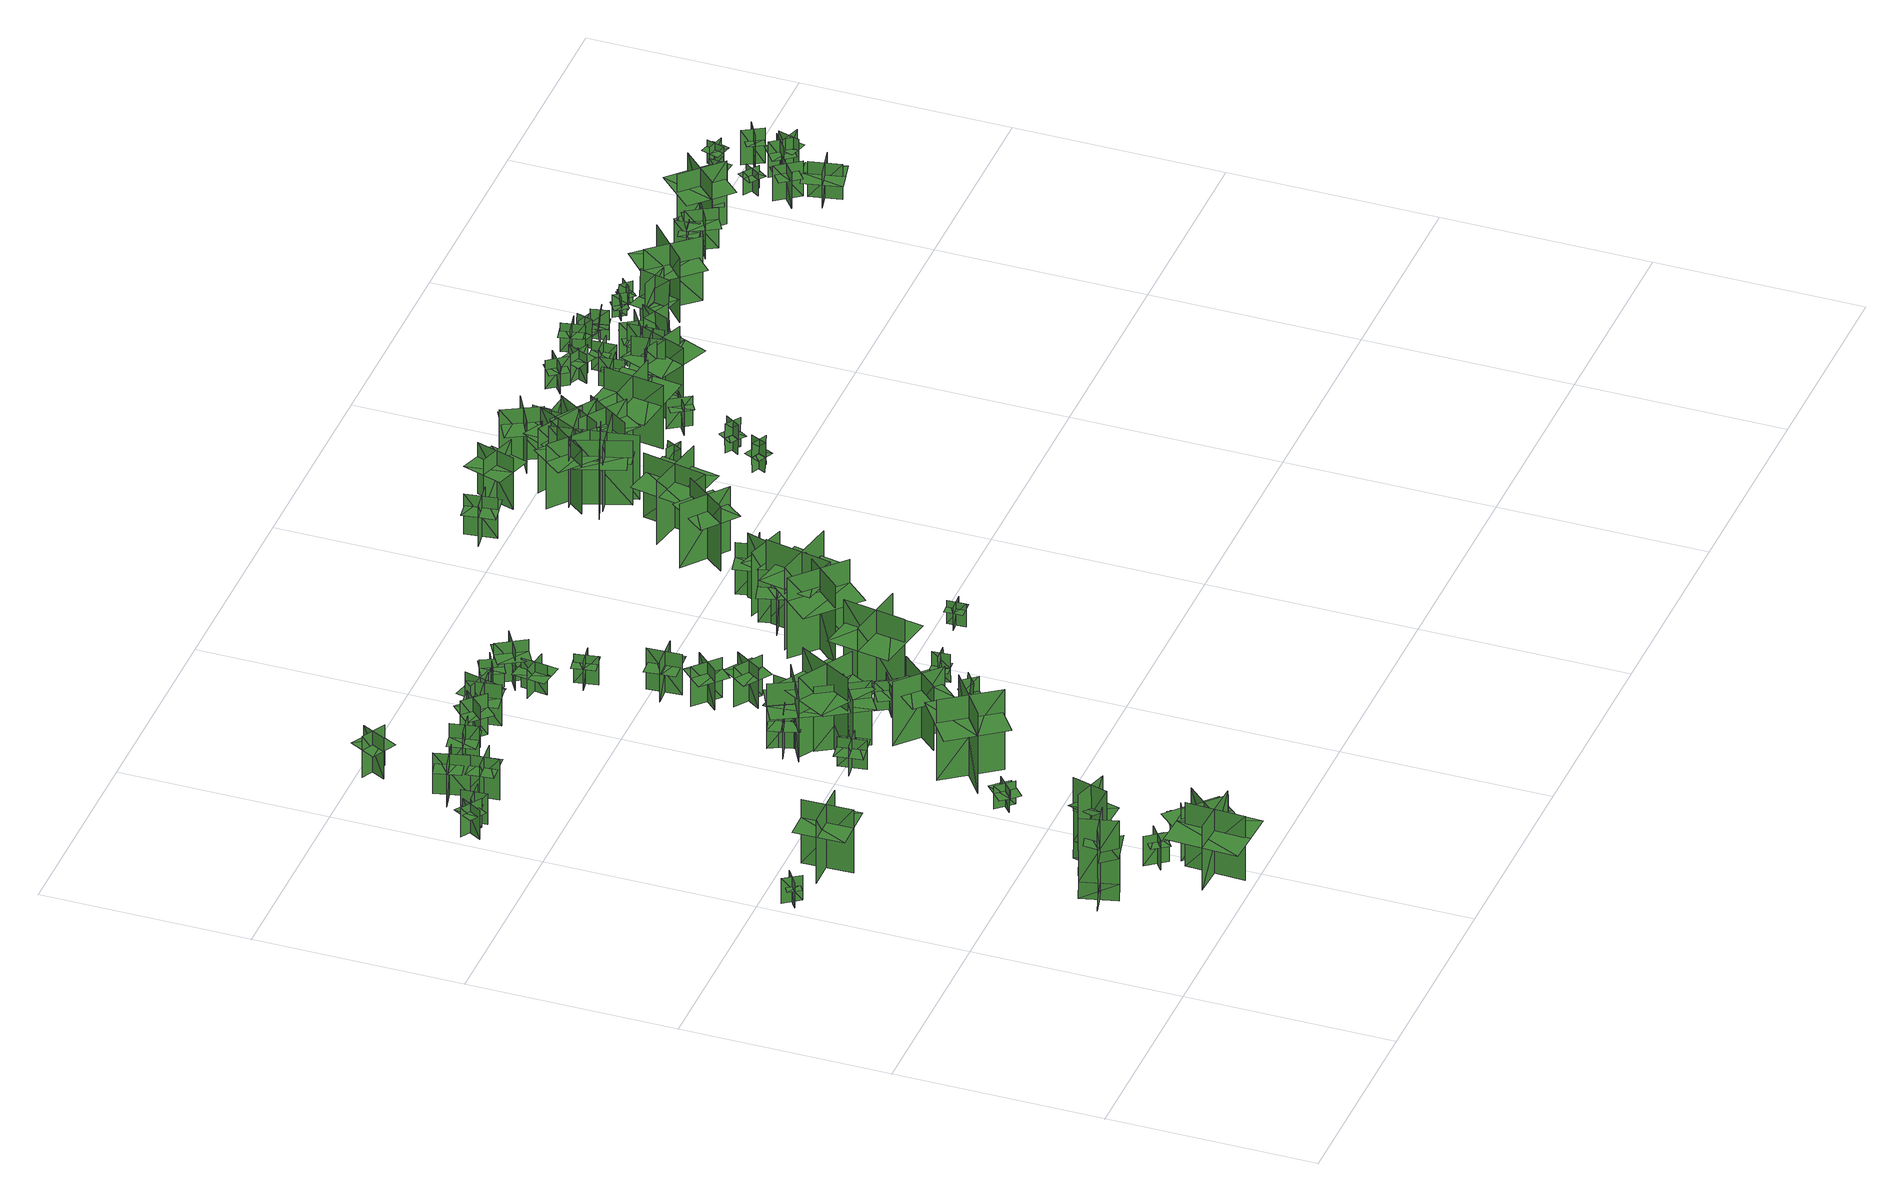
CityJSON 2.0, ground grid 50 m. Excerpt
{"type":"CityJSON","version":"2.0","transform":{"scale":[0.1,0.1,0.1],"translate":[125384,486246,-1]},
"CityObjects":{
"tree1":{"type":"SolitaryVegetationObject","geometry":[{"type":"MultiSurface","lod":"1","boundaries":[[[0,1,2]],[[0,2,3]],[[4,5,6]],[[4,6,7]],[[8,9,10]],[[8,10,11]],[[8,11,12]],[[8,12,13]]]}]},
"tree2":{"type":"SolitaryVegetationObject","geometry":[{"type":"MultiSurface","lod":"1","boundaries":[[[14,15,16]],[[14,16,17]],[[18,19,20]],[[18,20,21]],[[22,23,19]],[[22,19,18]],[[24,25,15]],[[24,15,14]],[[26,27,28]],[[26,28,29]],[[30,31,32]],[[30,32,33]]]}]},
"tree3":{"type":"SolitaryVegetationObject","geometry":[{"type":"MultiSurface","lod":"1","boundaries":[[[34,35,36]],[[34,36,37]],[[38,39,40]],[[38,40,41]],[[42,43,44]],[[42,44,45]],[[42,45,46]],[[42,46,47]]]}]},
"tree4":{"type":"SolitaryVegetationObject","geometry":[{"type":"MultiSurface","lod":"1","boundaries":[[[48,49,50]],[[48,50,51]],[[52,53,54]],[[52,54,55]],[[56,57,58]],[[56,58,59]],[[56,59,60]],[[56,60,61]]]}]},
"tree5":{"type":"SolitaryVegetationObject","geometry":[{"type":"MultiSurface","lod":"1","boundaries":[[[62,63,64]],[[62,64,65]],[[66,67,68]],[[66,68,69]],[[70,71,67]],[[70,67,66]],[[72,73,63]],[[72,63,62]],[[74,75,76]],[[74,76,77]],[[78,79,80]],[[78,80,81]]]}]},
"tree6":{"type":"SolitaryVegetationObject","geometry":[{"type":"MultiSurface","lod":"1","boundaries":[[[82,83,84]],[[82,84,85]],[[86,87,88]],[[86,88,89]],[[90,91,92]],[[90,92,93]],[[90,94,95]],[[90,95,91]]]}]},
"tree7":{"type":"SolitaryVegetationObject","geometry":[{"type":"MultiSurface","lod":"1","boundaries":[[[96,97,98]],[[96,98,99]],[[100,101,102]],[[100,102,103]],[[104,105,106]],[[104,106,107]],[[104,108,109]],[[104,109,105]]]}]},
"tree8":{"type":"SolitaryVegetationObject","geometry":[{"type":"MultiSurface","lod":"1","boundaries":[[[110,111,112]],[[110,112,113]],[[114,115,116]],[[114,116,117]],[[118,119,120]],[[118,120,121]],[[118,121,122]],[[118,122,123]]]}]},
"tree9":{"type":"SolitaryVegetationObject","geometry":[{"type":"MultiSurface","lod":"1","boundaries":[[[124,125,126]],[[124,126,127]],[[128,129,130]],[[128,130,131]],[[132,133,134]],[[132,134,135]],[[132,135,136]],[[132,136,137]]]}]},
"tree10":{"type":"SolitaryVegetationObject","geometry":[{"type":"MultiSurface","lod":"1","boundaries":[[[138,139,140]],[[138,140,141]],[[142,143,144]],[[142,144,145]],[[146,147,148]],[[146,148,149]],[[146,149,150]],[[146,150,151]]]}]},
"tree11":{"type":"SolitaryVegetationObject","geometry":[{"type":"MultiSurface","lod":"1","boundaries":[[[152,153,154]],[[152,154,155]],[[156,157,158]],[[156,158,159]],[[160,161,162]],[[160,162,163]],[[160,164,165]],[[160,165,161]]]}]},
"tree12":{"type":"SolitaryVegetationObject","geometry":[{"type":"MultiSurface","lod":"1","boundaries":[[[166,167,168]],[[166,168,169]],[[170,171,172]],[[170,172,173]],[[174,175,176]],[[174,176,177]],[[174,178,179]],[[174,179,175]]]}]},
"tree13":{"type":"SolitaryVegetationObject","geometry":[{"type":"MultiSurface","lod":"1","boundaries":[[[180,181,182]],[[180,182,183]],[[184,185,186]],[[184,186,187]],[[188,189,190]],[[188,190,191]],[[188,191,192]],[[188,192,193]]]}]},
"tree14":{"type":"SolitaryVegetationObject","geometry":[{"type":"MultiSurface","lod":"1","boundaries":[[[194,195,196]],[[194,196,197]],[[198,199,200]],[[198,200,201]],[[202,203,204]],[[202,204,205]],[[202,206,207]],[[202,207,203]]]}]},
"tree15":{"type":"SolitaryVegetationObject","geometry":[{"type":"MultiSurface","lod":"1","boundaries":[[[208,209,210]],[[208,210,211]],[[212,213,214]],[[212,214,215]],[[216,217,218]],[[216,218,219]],[[216,220,221]],[[216,221,217]]]}]},
"tree16":{"type":"SolitaryVegetationObject","geometry":[{"type":"MultiSurface","lod":"1","boundaries":[[[222,223,224]],[[222,224,225]],[[226,227,228]],[[226,228,229]],[[230,231,232]],[[230,232,233]],[[230,233,234]],[[230,234,235]]]}]},
"tree17":{"type":"SolitaryVegetationObject","geometry":[{"type":"MultiSurface","lod":"1","boundaries":[[[236,237,238]],[[236,238,239]],[[240,241,242]],[[240,242,243]],[[244,245,246]],[[244,246,247]],[[244,247,248]],[[244,248,249]]]}]},
"tree18":{"type":"SolitaryVegetationObject","geometry":[{"type":"MultiSurface","lod":"1","boundaries":[[[250,251,252]],[[250,252,253]],[[254,255,256]],[[254,256,257]],[[258,259,260]],[[258,260,261]],[[258,262,263]],[[258,263,259]]]}]},
"tree19":{"type":"SolitaryVegetationObject","geometry":[{"type":"MultiSurface","lod":"1","boundaries":[[[264,265,266]],[[264,266,267]],[[268,269,270]],[[268,270,271]],[[272,273,274]],[[272,274,275]],[[272,273,276]],[[272,276,277]]]}]},
"tree20":{"type":"SolitaryVegetationObject","geometry":[{"type":"MultiSurface","lod":"1","boundaries":[[[278,279,280]],[[278,280,281]],[[282,283,284]],[[282,284,285]],[[286,287,288]],[[286,288,289]],[[286,287,290]],[[286,290,291]]]}]},
"tree21":{"type":"SolitaryVegetationObject","geometry":[{"type":"MultiSurface","lod":"1","boundaries":[[[292,293,294]],[[292,294,295]],[[296,297,298]],[[296,298,299]],[[300,301,302]],[[300,302,303]],[[300,304,305]],[[300,305,301]]]}]},
"tree22":{"type":"SolitaryVegetationObject","geometry":[{"type":"MultiSurface","lod":"1","boundaries":[[[306,307,308]],[[306,308,309]],[[310,311,312]],[[310,312,313]],[[314,315,316]],[[314,316,317]],[[314,317,318]],[[314,318,319]]]}]},
"tree23":{"type":"SolitaryVegetationObject","geometry":[{"type":"MultiSurface","lod":"1","boundaries":[[[320,321,322]],[[320,322,323]],[[324,325,326]],[[324,326,327]],[[328,329,330]],[[328,330,331]],[[328,329,332]],[[328,332,333]]]}]},
"tree24":{"type":"SolitaryVegetationObject","geometry":[{"type":"MultiSurface","lod":"1","boundaries":[[[334,335,336]],[[334,336,337]],[[338,339,340]],[[338,340,341]],[[342,343,344]],[[342,344,345]],[[342,343,346]],[[342,346,347]]]}]},
"tree25":{"type":"SolitaryVegetationObject","geometry":[{"type":"MultiSurface","lod":"1","boundaries":[[[348,349,350]],[[348,350,351]],[[352,353,354]],[[352,354,355]],[[356,357,358]],[[356,358,359]],[[356,357,360]],[[356,360,361]]]}]},
"tree26":{"type":"SolitaryVegetationObject","geometry":[{"type":"MultiSurface","lod":"1","boundaries":[[[362,363,364]],[[362,364,365]],[[366,367,368]],[[366,368,369]],[[370,371,372]],[[370,372,373]],[[370,374,375]],[[370,375,371]]]}]},
"tree27":{"type":"SolitaryVegetationObject","geometry":[{"type":"MultiSurface","lod":"1","boundaries":[[[376,377,378]],[[376,378,379]],[[380,381,382]],[[380,382,383]],[[384,385,386]],[[384,386,387]],[[384,385,388]],[[384,388,389]]]}]},
"tree28":{"type":"SolitaryVegetationObject","geometry":[{"type":"MultiSurface","lod":"1","boundaries":[[[390,391,392]],[[390,392,393]],[[394,395,396]],[[394,396,397]],[[398,399,400]],[[398,400,401]],[[398,401,402]],[[398,402,403]]]}]},
"tree29":{"type":"SolitaryVegetationObject","geometry":[{"type":"MultiSurface","lod":"1","boundaries":[[[404,405,406]],[[404,406,407]],[[408,409,410]],[[408,410,411]],[[412,413,414]],[[412,414,415]],[[412,415,416]],[[412,416,417]]]}]},
"tree30":{"type":"SolitaryVegetationObject","geometry":[{"type":"MultiSurface","lod":"1","boundaries":[[[418,419,420]],[[418,420,421]],[[422,423,424]],[[422,424,425]],[[426,427,428]],[[426,428,429]],[[426,429,430]],[[426,430,431]]]}]},
"tree31":{"type":"SolitaryVegetationObject","geometry":[{"type":"MultiSurface","lod":"1","boundaries":[[[432,433,434]],[[432,434,435]],[[436,437,438]],[[436,438,439]],[[440,441,442]],[[440,442,443]],[[440,443,444]],[[440,444,445]]]}]},
"tree32":{"type":"SolitaryVegetationObject","geometry":[{"type":"MultiSurface","lod":"1","boundaries":[[[446,447,448]],[[446,448,449]],[[450,451,452]],[[450,452,453]],[[454,455,456]],[[454,456,457]],[[454,457,458]],[[454,458,459]]]}]},
"tree33":{"type":"SolitaryVegetationObject","geometry":[{"type":"MultiSurface","lod":"1","boundaries":[[[460,461,462]],[[460,462,463]],[[464,465,466]],[[464,466,467]],[[468,469,465]],[[468,465,464]],[[470,471,461]],[[470,461,460]],[[460,461,472]],[[460,472,473]],[[460,474,475]],[[460,475,461]]]}]},
"tree34":{"type":"SolitaryVegetationObject","geometry":[{"type":"MultiSurface","lod":"1","boundaries":[[[476,477,478]],[[476,478,479]],[[480,481,482]],[[480,482,483]],[[484,485,486]],[[484,486,487]],[[484,487,488]],[[484,488,489]]]}]},
"tree35":{"type":"SolitaryVegetationObject","geometry":[{"type":"MultiSurface","lod":"1","boundaries":[[[490,491,492]],[[490,492,493]],[[494,495,496]],[[494,496,497]],[[498,499,500]],[[498,500,501]],[[498,499,502]],[[498,502,503]]]}]},
"tree36":{"type":"SolitaryVegetationObject","geometry":[{"type":"MultiSurface","lod":"1","boundaries":[[[504,505,506]],[[504,506,507]],[[508,509,510]],[[508,510,511]],[[512,513,514]],[[512,514,515]],[[512,515,516]],[[512,516,517]]]}]},
"tree37":{"type":"SolitaryVegetationObject","geometry":[{"type":"MultiSurface","lod":"1","boundaries":[[[518,519,520]],[[518,520,521]],[[522,523,524]],[[522,524,525]],[[526,527,528]],[[526,528,529]],[[526,529,530]],[[526,530,531]]]}]},
"tree38":{"type":"SolitaryVegetationObject","geometry":[{"type":"MultiSurface","lod":"1","boundaries":[[[532,533,534]],[[532,534,535]],[[536,537,538]],[[536,538,539]],[[540,541,542]],[[540,542,543]],[[540,543,544]],[[540,544,545]]]}]},
"tree39":{"type":"SolitaryVegetationObject","geometry":[{"type":"MultiSurface","lod":"1","boundaries":[[[546,547,548]],[[546,548,549]],[[550,551,552]],[[550,552,553]],[[554,555,551]],[[554,551,550]],[[556,557,547]],[[556,547,546]],[[546,547,558]],[[546,558,559]],[[546,560,561]],[[546,561,547]]]}]},
"tree40":{"type":"SolitaryVegetationObject","geometry":[{"type":"MultiSurface","lod":"1","boundaries":[[[562,563,564]],[[562,564,565]],[[566,567,568]],[[566,568,569]],[[570,571,572]],[[570,572,573]],[[570,573,574]],[[570,574,575]]]}]},
"tree41":{"type":"SolitaryVegetationObject","geometry":[{"type":"MultiSurface","lod":"1","boundaries":[[[576,577,578]],[[576,578,579]],[[580,581,582]],[[580,582,583]],[[584,585,586]],[[584,586,587]],[[584,588,589]],[[584,589,585]]]}]},
"tree42":{"type":"SolitaryVegetationObject","geometry":[{"type":"MultiSurface","lod":"1","boundaries":[[[590,591,592]],[[590,592,593]],[[594,595,596]],[[594,596,597]],[[598,599,600]],[[598,600,601]],[[598,602,603]],[[598,603,599]]]}]},
"tree43":{"type":"SolitaryVegetationObject","geometry":[{"type":"MultiSurface","lod":"1","boundaries":[[[604,605,606]],[[604,606,607]],[[608,609,610]],[[608,610,611]],[[612,613,614]],[[612,614,615]],[[612,615,616]],[[612,616,617]]]}]},
"tree44":{"type":"SolitaryVegetationObject","geometry":[{"type":"MultiSurface","lod":"1","boundaries":[[[618,619,620]],[[618,620,621]],[[622,623,624]],[[622,624,625]],[[626,627,628]],[[626,628,629]],[[626,629,630]],[[626,630,631]]]}]},
"tree45":{"type":"SolitaryVegetationObject","geometry":[{"type":"MultiSurface","lod":"1","boundaries":[[[632,633,634]],[[632,634,635]],[[636,637,638]],[[636,638,639]],[[640,641,642]],[[640,642,643]],[[640,643,644]],[[640,644,645]]]}]},
"tree46":{"type":"SolitaryVegetationObject","geometry":[{"type":"MultiSurface","lod":"1","boundaries":[[[646,647,648]],[[646,648,649]],[[650,651,652]],[[650,652,653]],[[654,655,656]],[[654,656,657]],[[654,658,659]],[[654,659,655]]]}]},
"tree47":{"type":"SolitaryVegetationObject","geometry":[{"type":"MultiSurface","lod":"1","boundaries":[[[660,661,662]],[[660,662,663]],[[664,665,666]],[[664,666,667]],[[668,669,670]],[[668,670,671]],[[668,671,672]],[[668,672,673]]]}]},
"tree48":{"type":"SolitaryVegetationObject","geometry":[{"type":"MultiSurface","lod":"1","boundaries":[[[674,675,676]],[[674,676,677]],[[678,679,680]],[[678,680,681]],[[682,683,684]],[[682,684,685]],[[682,685,686]],[[682,686,687]]]}]},
"tree49":{"type":"SolitaryVegetationObject","geometry":[{"type":"MultiSurface","lod":"1","boundaries":[[[688,689,690]],[[688,690,691]],[[692,693,694]],[[692,694,695]],[[696,697,698]],[[696,698,699]],[[696,699,700]],[[696,700,701]]]}]},
"tree50":{"type":"SolitaryVegetationObject","geometry":[{"type":"MultiSurface","lod":"1","boundaries":[[[702,703,704]],[[702,704,705]],[[706,707,708]],[[706,708,709]],[[710,711,712]],[[710,712,713]],[[710,714,715]],[[710,715,711]]]}]},
"tree51":{"type":"SolitaryVegetationObject","geometry":[{"type":"MultiSurface","lod":"1","boundaries":[[[716,717,718]],[[716,718,719]],[[720,721,722]],[[720,722,723]],[[724,725,726]],[[724,726,727]],[[724,728,729]],[[724,729,725]]]}]},
"tree52":{"type":"SolitaryVegetationObject","geometry":[{"type":"MultiSurface","lod":"1","boundaries":[[[730,731,732]],[[730,732,733]],[[734,735,736]],[[734,736,737]],[[738,739,740]],[[738,740,741]],[[738,742,743]],[[738,743,739]]]}]},
"tree53":{"type":"SolitaryVegetationObject","geometry":[{"type":"MultiSurface","lod":"1","boundaries":[[[744,745,746]],[[744,746,747]],[[748,749,750]],[[748,750,751]],[[752,753,754]],[[752,754,755]],[[752,756,757]],[[752,757,753]]]}]},
"tree54":{"type":"SolitaryVegetationObject","geometry":[{"type":"MultiSurface","lod":"1","boundaries":[[[758,759,760]],[[758,760,761]],[[762,763,764]],[[762,764,765]],[[766,767,768]],[[766,768,769]],[[766,770,771]],[[766,771,767]]]}]},
"tree55":{"type":"SolitaryVegetationObject","geometry":[{"type":"MultiSurface","lod":"1","boundaries":[[[772,773,774]],[[772,774,775]],[[776,777,778]],[[776,778,779]],[[780,781,782]],[[780,782,783]],[[780,784,785]],[[780,785,781]]]}]},
"tree56":{"type":"SolitaryVegetationObject","geometry":[{"type":"MultiSurface","lod":"1","boundaries":[[[786,787,788]],[[786,788,789]],[[790,791,792]],[[790,792,793]],[[794,795,791]],[[794,791,790]],[[796,797,787]],[[796,787,786]],[[786,787,798]],[[786,798,799]],[[786,800,801]],[[786,801,787]]]}]},
"tree57":{"type":"SolitaryVegetationObject","geometry":[{"type":"MultiSurface","lod":"1","boundaries":[[[802,803,804]],[[802,804,805]],[[806,807,808]],[[806,808,809]],[[810,811,812]],[[810,812,813]],[[810,814,815]],[[810,815,811]]]}]},
"tree58":{"type":"SolitaryVegetationObject","geometry":[{"type":"MultiSurface","lod":"1","boundaries":[[[816,817,818]],[[816,818,819]],[[820,821,822]],[[820,822,823]],[[824,825,821]],[[824,821,820]],[[826,827,817]],[[826,817,816]],[[816,817,828]],[[816,828,829]],[[816,830,831]],[[816,831,817]]]}]},
"tree59":{"type":"SolitaryVegetationObject","geometry":[{"type":"MultiSurface","lod":"1","boundaries":[[[832,833,834]],[[832,834,835]],[[836,837,838]],[[836,838,839]],[[840,841,842]],[[840,842,843]],[[840,843,844]],[[840,844,845]]]}]},
"tree60":{"type":"SolitaryVegetationObject","geometry":[{"type":"MultiSurface","lod":"1","boundaries":[[[846,847,848]],[[846,848,849]],[[850,851,852]],[[850,852,853]],[[854,855,856]],[[854,856,857]],[[854,857,858]],[[854,858,859]]]}]},
"tree61":{"type":"SolitaryVegetationObject","geometry":[{"type":"MultiSurface","lod":"1","boundaries":[[[860,861,862]],[[860,862,863]],[[864,865,866]],[[864,866,867]],[[868,869,865]],[[868,865,864]],[[870,871,861]],[[870,861,860]],[[860,861,872]],[[860,872,873]],[[860,874,875]],[[860,875,861]]]}]},
"tree62":{"type":"SolitaryVegetationObject","geometry":[{"type":"MultiSurface","lod":"1","boundaries":[[[876,877,878]],[[876,878,879]],[[880,881,882]],[[880,882,883]],[[884,885,886]],[[884,886,887]],[[884,887,888]],[[884,888,889]]]}]},
"tree63":{"type":"SolitaryVegetationObject","geometry":[{"type":"MultiSurface","lod":"1","boundaries":[[[890,891,892]],[[890,892,893]],[[894,895,896]],[[894,896,897]],[[898,899,900]],[[898,900,901]],[[898,902,903]],[[898,903,899]]]}]},
"tree64":{"type":"SolitaryVegetationObject","geometry":[{"type":"MultiSurface","lod":"1","boundaries":[[[904,905,906]],[[904,906,907]],[[908,909,910]],[[908,910,911]],[[912,913,909]],[[912,909,908]],[[914,915,905]],[[914,905,904]],[[904,905,916]],[[904,916,917]],[[904,918,919]],[[904,919,905]]]}]},
"tree65":{"type":"SolitaryVegetationObject","geometry":[{"type":"MultiSurface","lod":"1","boundaries":[[[920,921,922]],[[920,922,923]],[[924,925,926]],[[924,926,927]],[[928,929,930]],[[928,930,931]],[[928,931,932]],[[928,932,933]]]}]},
"tree66":{"type":"SolitaryVegetationObject","geometry":[{"type":"MultiSurface","lod":"1","boundaries":[[[934,935,936]],[[934,936,937]],[[938,939,940]],[[938,940,941]],[[942,943,944]],[[942,944,945]],[[942,945,946]],[[942,946,947]]]}]},
"tree67":{"type":"SolitaryVegetationObject","geometry":[{"type":"MultiSurface","lod":"1","boundaries":[[[948,949,950]],[[948,950,951]],[[952,953,954]],[[952,954,955]],[[956,957,953]],[[956,953,952]],[[958,959,949]],[[958,949,948]],[[948,949,960]],[[948,960,961]],[[948,962,963]],[[948,963,949]]]}]},
"tree68":{"type":"SolitaryVegetationObject","geometry":[{"type":"MultiSurface","lod":"1","boundaries":[[[964,965,966]],[[964,966,967]],[[968,969,970]],[[968,970,971]],[[972,973,974]],[[972,974,975]],[[972,975,976]],[[972,976,977]]]}]},
"tree69":{"type":"SolitaryVegetationObject","geometry":[{"type":"MultiSurface","lod":"1","boundaries":[[[978,979,980]],[[978,980,981]],[[982,983,984]],[[982,984,985]],[[986,987,988]],[[986,988,989]],[[986,989,990]],[[986,990,991]]]}]},
"tree70":{"type":"SolitaryVegetationObject","geometry":[{"type":"MultiSurface","lod":"1","boundaries":[[[992,993,994]],[[992,994,995]],[[996,997,998]],[[996,998,999]],[[1000,1001,1002]],[[1000,1002,1003]],[[1000,1003,1004]],[[1000,1004,1005]]]}]},
"tree71":{"type":"SolitaryVegetationObject","geometry":[{"type":"MultiSurface","lod":"1","boundaries":[[[1006,1007,1008]],[[1006,1008,1009]],[[1010,1011,1012]],[[1010,1012,1013]],[[1014,1015,1016]],[[1014,1016,1017]],[[1014,1017,1018]],[[1014,1018,1019]]]}]},
"tree72":{"type":"SolitaryVegetationObject","geometry":[{"type":"MultiSurface","lod":"1","boundaries":[[[1020,1021,1022]],[[1020,1022,1023]],[[1024,1025,1026]],[[1024,1026,1027]],[[1028,1029,1030]],[[1028,1030,1031]],[[1028,1031,1032]],[[1028,1032,1033]]]}]},
"tree73":{"type":"SolitaryVegetationObject","geometry":[{"type":"MultiSurface","lod":"1","boundaries":[[[1034,1035,1036]],[[1034,1036,1037]],[[1038,1039,1040]],[[1038,1040,1041]],[[1042,1043,1039]],[[1042,1039,1038]],[[1044,1045,1035]],[[1044,1035,1034]],[[1034,1035,1046]],[[1034,1046,1047]],[[1034,1048,1049]],[[1034,1049,1035]]]}]},
"tree74":{"type":"SolitaryVegetationObject","geometry":[{"type":"MultiSurface","lod":"1","boundaries":[[[1050,1051,1052]],[[1050,1052,1053]],[[1054,1055,1056]],[[1054,1056,1057]],[[1058,1059,1060]],[[1058,1060,1061]],[[1058,1061,1062]],[[1058,1062,1063]]]}]},
"tree75":{"type":"SolitaryVegetationObject","geometry":[{"type":"MultiSurface","lod":"1","boundaries":[[[1064,1065,1066]],[[1064,1066,1067]],[[1068,1069,1070]],[[1068,1070,1071]],[[1072,1073,1074]],[[1072,1074,1075]],[[1072,1075,1076]],[[1072,1076,1077]]]}]},
"tree76":{"type":"SolitaryVegetationObject","geometry":[{"type":"MultiSurface","lod":"1","boundaries":[[[1078,1079,1080]],[[1078,1080,1081]],[[1082,1083,1084]],[[1082,1084,1085]],[[1086,1087,1083]],[[1086,1083,1082]],[[1088,1089,1079]],[[1088,1079,1078]],[[1078,1079,1090]],[[1078,1090,1091]],[[1078,1092,1093]],[[1078,1093,1079]]]}]},
"tree77":{"type":"SolitaryVegetationObject","geometry":[{"type":"MultiSurface","lod":"1","boundaries":[[[1094,1095,1096]],[[1094,1096,1097]],[[1098,1099,1100]],[[1098,1100,1101]],[[1102,1103,1099]],[[1102,1099,1098]],[[1104,1105,1095]],[[1104,1095,1094]],[[1094,1095,1106]],[[1094,1106,1107]],[[1094,1108,1109]],[[1094,1109,1095]]]}]},
"tree78":{"type":"SolitaryVegetationObject","geometry":[{"type":"MultiSurface","lod":"1","boundaries":[[[1110,1111,1112]],[[1110,1112,1113]],[[1114,1115,1116]],[[1114,1116,1117]],[[1118,1119,1115]],[[1118,1115,1114]],[[1120,1121,1111]],[[1120,1111,1110]],[[1110,1111,1122]],[[1110,1122,1123]],[[1110,1124,1125]],[[1110,1125,1111]]]}]},
"tree79":{"type":"SolitaryVegetationObject","geometry":[{"type":"MultiSurface","lod":"1","boundaries":[[[1126,1127,1128]],[[1126,1128,1129]],[[1130,1131,1132]],[[1130,1132,1133]],[[1134,1135,1131]],[[1134,1131,1130]],[[1136,1137,1127]],[[1136,1127,1126]],[[1126,1127,1138]],[[1126,1138,1139]],[[1126,1140,1141]],[[1126,1141,1127]]]}]},
"tree80":{"type":"SolitaryVegetationObject","geometry":[{"type":"MultiSurface","lod":"1","boundaries":[[[1142,1143,1144]],[[1142,1144,1145]],[[1146,1147,1148]],[[1146,1148,1149]],[[1150,1151,1147]],[[1150,1147,1146]],[[1152,1153,1143]],[[1152,1143,1142]],[[1142,1143,1154]],[[1142,1154,1155]],[[1142,1156,1157]],[[1142,1157,1143]]]}]},
"tree81":{"type":"SolitaryVegetationObject","geometry":[{"type":"MultiSurface","lod":"1","boundaries":[[[1158,1159,1160]],[[1158,1160,1161]],[[1162,1163,1164]],[[1162,1164,1165]],[[1166,1167,1168]],[[1166,1168,1169]],[[1166,1169,1170]],[[1166,1170,1171]]]}]},
"tree82":{"type":"SolitaryVegetationObject","geometry":[{"type":"MultiSurface","lod":"1","boundaries":[[[1172,1173,1174]],[[1172,1174,1175]],[[1176,1177,1178]],[[1176,1178,1179]],[[1180,1181,1182]],[[1180,1182,1183]],[[1180,1184,1185]],[[1180,1185,1181]]]}]},
"tree83":{"type":"SolitaryVegetationObject","geometry":[{"type":"MultiSurface","lod":"1","boundaries":[[[1186,1187,1188]],[[1186,1188,1189]],[[1190,1191,1192]],[[1190,1192,1193]],[[1194,1195,1196]],[[1194,1196,1197]],[[1194,1197,1198]],[[1194,1198,1199]]]}]},
"tree84":{"type":"SolitaryVegetationObject","geometry":[{"type":"MultiSurface","lod":"1","boundaries":[[[1200,1201,1202]],[[1200,1202,1203]],[[1204,1205,1206]],[[1204,1206,1207]],[[1208,1209,1210]],[[1208,1210,1211]],[[1208,1211,1212]],[[1208,1212,1213]]]}]},
"tree85":{"type":"SolitaryVegetationObject","geometry":[{"type":"MultiSurface","lod":"1","boundaries":[[[1214,1215,1216]],[[1214,1216,1217]],[[1218,1219,1220]],[[1218,1220,1221]],[[1222,1223,1224]],[[1222,1224,1225]],[[1222,1225,1226]],[[1222,1226,1227]]]}]},
"tree86":{"type":"SolitaryVegetationObject","geometry":[{"type":"MultiSurface","lod":"1","boundaries":[[[1228,1229,1230]],[[1228,1230,1231]],[[1232,1233,1234]],[[1232,1234,1235]],[[1236,1237,1238]],[[1236,1238,1239]],[[1236,1239,1240]],[[1236,1240,1241]]]}]},
"tree87":{"type":"SolitaryVegetationObject","geometry":[{"type":"MultiSurface","lod":"1","boundaries":[[[1242,1243,1244]],[[1242,1244,1245]],[[1246,1247,1248]],[[1246,1248,1249]],[[1250,1251,1252]],[[1250,1252,1253]],[[1250,1253,1254]],[[1250,1254,1255]]]}]},
"tree88":{"type":"SolitaryVegetationObject","geometry":[{"type":"MultiSurface","lod":"1","boundaries":[[[1256,1257,1258]],[[1256,1258,1259]],[[1260,1261,1262]],[[1260,1262,1263]],[[1264,1265,1266]],[[1264,1266,1267]],[[1264,1267,1268]],[[1264,1268,1269]]]}]},
"tree89":{"type":"SolitaryVegetationObject","geometry":[{"type":"MultiSurface","lod":"1","boundaries":[[[1270,1271,1272]],[[1270,1272,1273]],[[1274,1275,1276]],[[1274,1276,1277]],[[1278,1279,1280]],[[1278,1280,1281]],[[1278,1281,1282]],[[1278,1282,1283]]]}]},
"tree90":{"type":"SolitaryVegetationObject","geometry":[{"type":"MultiSurface","lod":"1","boundaries":[[[1284,1285,1286]],[[1284,1286,1287]],[[1288,1289,1290]],[[1288,1290,1291]],[[1292,1293,1294]],[[1292,1294,1295]],[[1292,1296,1297]],[[1292,1297,1293]]]}]},
"tree91":{"type":"SolitaryVegetationObject","geometry":[{"type":"MultiSurface","lod":"1","boundaries":[[[1298,1299,1300]],[[1298,1300,1301]],[[1302,1303,1304]],[[1302,1304,1305]],[[1306,1307,1308]],[[1306,1308,1309]],[[1306,1309,1310]],[[1306,1310,1311]]]}]},
"tree92":{"type":"SolitaryVegetationObject","geometry":[{"type":"MultiSurface","lod":"1","boundaries":[[[1312,1313,1314]],[[1312,1314,1315]],[[1316,1317,1318]],[[1316,1318,1319]],[[1320,1321,1322]],[[1320,1322,1323]],[[1320,1323,1324]],[[1320,1324,1325]]]}]},
"tree93":{"type":"SolitaryVegetationObject","geometry":[{"type":"MultiSurface","lod":"1","boundaries":[[[1326,1327,1328]],[[1326,1328,1329]],[[1330,1331,1332]],[[1330,1332,1333]],[[1334,1335,1336]],[[1334,1336,1337]],[[1334,1337,1338]],[[1334,1338,1339]]]}]},
"tree94":{"type":"SolitaryVegetationObject","geometry":[{"type":"MultiSurface","lod":"1","boundaries":[[[1340,1341,1342]],[[1340,1342,1343]],[[1344,1345,1346]],[[1344,1346,1347]],[[1348,1349,1350]],[[1348,1350,1351]],[[1348,1351,1352]],[[1348,1352,1353]]]}]},
"tree95":{"type":"SolitaryVegetationObject","geometry":[{"type":"MultiSurface","lod":"1","boundaries":[[[1354,1355,1356]],[[1354,1356,1357]],[[1358,1359,1360]],[[1358,1360,1361]],[[1362,1363,1364]],[[1362,1364,1365]],[[1362,1366,1367]],[[1362,1367,1363]]]}]},
"tree96":{"type":"SolitaryVegetationObject","geometry":[{"type":"MultiSurface","lod":"1","boundaries":[[[1368,1369,1370]],[[1368,1370,1371]],[[1372,1373,1374]],[[1372,1374,1375]],[[1376,1377,1378]],[[1376,1378,1379]],[[1376,1379,1380]],[[1376,1380,1381]]]}]},
"tree97":{"type":"SolitaryVegetationObject","geometry":[{"type":"MultiSurface","lod":"1","boundaries":[[[1382,1383,1384]],[[1382,1384,1385]],[[1386,1387,1388]],[[1386,1388,1389]],[[1390,1391,1392]],[[1390,1392,1393]],[[1390,1393,1394]],[[1390,1394,1395]]]}]},
"tree98":{"type":"SolitaryVegetationObject","geometry":[{"type":"MultiSurface","lod":"1","boundaries":[[[1396,1397,1398]],[[1396,1398,1399]],[[1400,1401,1402]],[[1400,1402,1403]],[[1404,1405,1406]],[[1404,1406,1407]],[[1404,1407,1408]],[[1404,1408,1409]]]}]}
},
"vertices":[
[16,916,16],[57,944,16],[57,944,82],[16,916,82],[50,910,16],[22,950,16],[22,950,82],[50,910,82],[47,915,57],[64,926,57],[44,955,57],[28,943,57],[11,932,57],[30,903,57],
[326,308,58],[238,286,58],[238,288,228],[326,309,228],[268,343,58],[290,255,58],[290,256,228],[269,344,228],[269,344,13],[290,256,13],[326,309,13],[238,288,13],[326,308,141],[238,287,141],[249,242,157],[337,263,157],[250,290,168],[316,307,168],[308,340,177],[242,323,177],
[244,906,14],[122,904,14],[122,904,184],[244,906,184],[186,963,14],[188,841,14],[188,841,184],[186,963,184],[186,963,136],[125,962,136],[127,840,136],[188,841,136],[249,842,136],[247,963,136],
[396,101,10],[396,101,181],[543,95,181],[543,95,10],[470,167,10],[470,167,181],[464,25,181],[464,25,10],[471,188,125],[397,191,125],[390,15,125],[464,12,125],[537,9,125],[544,186,125],
[407,405,61],[382,318,61],[381,319,232],[406,406,232],[347,372,62],[434,347,62],[434,348,232],[347,373,232],[347,373,16],[434,348,16],[406,406,16],[381,319,16],[406,406,144],[381,318,144],[426,306,161],[451,393,161],[384,330,171],[403,396,171],[370,405,181],[351,340,181],
[481,246,13],[433,211,13],[433,211,92],[481,246,92],[435,253,13],[470,205,13],[470,205,92],[435,253,92],[477,243,72],[433,211,72],[447,192,72],[491,225,72],[463,262,72],[420,230,72],
[18,1655,20],[48,1706,20],[48,1706,98],[18,1655,98],[63,1667,20],[12,1697,20],[12,1697,98],[63,1667,98],[21,1660,78],[48,1706,78],[28,1718,78],[1,1671,78],[41,1648,78],[68,1694,78],
[484,100,13],[484,100,152],[566,189,152],[566,189,13],[482,181,13],[482,181,152],[568,103,152],[568,103,13],[469,194,107],[429,149,107],[535,52,107],[576,96,107],[616,141,107],[510,238,107],
[107,1692,20],[46,1686,20],[46,1686,102],[107,1692,102],[74,1720,20],[79,1658,20],[79,1658,102],[74,1720,102],[74,1713,71],[49,1710,71],[53,1667,71],[78,1669,71],[104,1672,71],[100,1715,71],
[605,227,14],[605,227,76],[557,203,76],[557,203,14],[593,193,14],[593,193,76],[570,239,76],[570,239,14],[597,186,56],[620,198,56],[592,255,56],[568,243,56],[544,231,56],[573,174,56],
[222,1708,17],[140,1700,17],[140,1700,126],[222,1708,126],[172,1750,17],[180,1667,17],[180,1667,126],[172,1750,126],[215,1708,98],[140,1700,98],[143,1668,98],[219,1675,98],[212,1740,98],[137,1733,98],
[116,1768,16],[196,1787,16],[196,1787,126],[116,1768,126],[172,1734,16],[153,1814,16],[153,1814,126],[172,1734,126],[123,1769,98],[196,1787,98],[189,1819,98],[115,1801,98],[130,1738,98],[204,1755,98],
[562,598,13],[562,598,75],[527,637,75],[527,637,13],[526,600,13],[526,600,75],[565,635,75],[565,635,13],[520,595,55],[538,575,55],[586,618,55],[568,638,55],[550,658,55],[503,615,55],
[167,1935,17],[198,1993,17],[198,1993,127],[167,1935,127],[216,1950,17],[157,1981,17],[157,1981,127],[216,1950,127],[216,1950,91],[157,1981,91],[140,1949,91],[199,1918,91],[232,1982,91],[174,2013,91],
[311,1790,17],[246,1778,17],[246,1778,127],[311,1790,127],[269,1819,17],[281,1753,17],[281,1753,127],[269,1819,127],[269,1819,91],[281,1753,91],[317,1760,91],[305,1825,91],[233,1812,91],[245,1747,91],
[555,1014,19],[555,1014,97],[565,948,97],[565,948,19],[591,986,19],[591,986,97],[527,977,97],[527,977,19],[601,988,71],[596,1021,71],[517,1009,71],[522,976,71],[526,943,71],[606,955,71],
[591,794,10],[681,668,10],[681,668,225],[591,794,225],[574,692,10],[699,782,10],[699,782,225],[574,692,225],[574,692,165],[619,629,165],[745,719,165],[699,782,165],[654,845,165],[528,755,165],
[356,1778,16],[403,1826,16],[403,1826,126],[356,1778,126],[407,1779,16],[360,1826,16],[360,1826,126],[407,1779,126],[407,1779,90],[360,1826,90],[335,1800,90],[382,1753,90],[433,1805,90],[386,1851,90],
[622,1159,16],[543,1137,16],[543,1137,126],[622,1159,126],[574,1186,16],[595,1107,16],[595,1107,126],[574,1186,126],[622,1161,89],[542,1140,89],[553,1100,89],[632,1121,89],[534,1172,89],[613,1193,89],
[568,1184,17],[628,1069,17],[628,1069,190],[568,1184,190],[542,1100,17],[657,1160,17],[657,1160,190],[542,1100,190],[564,1182,132],[625,1068,132],[682,1098,132],[621,1212,132],[579,1043,132],[518,1157,132],
[596,1084,14],[664,973,14],[664,973,187],[596,1084,187],[573,984,14],[684,1052,14],[684,1052,187],[573,984,187],[602,1074,142],[664,973,142],[708,1000,142],[646,1101,142],[558,1048,142],[621,946,142],
[595,1004,15],[673,1138,15],[673,1138,230],[595,1004,230],[695,1030,15],[561,1107,15],[561,1107,230],[695,1030,230],[695,1030,170],[734,1097,170],[600,1174,170],[561,1107,170],[522,1040,170],[657,963,170],
[587,1126,18],[668,1135,18],[668,1135,128],[587,1126,128],[630,1091,18],[622,1173,18],[622,1173,128],[630,1091,128],[587,1124,91],[669,1132,91],[664,1173,91],[583,1165,91],[672,1099,91],[590,1091,91],
[689,1139,17],[585,1156,17],[585,1156,158],[689,1139,158],[648,1197,17],[630,1093,17],[630,1093,158],[648,1197,158],[690,1142,111],[586,1160,111],[577,1107,111],[681,1090,111],[593,1202,111],[697,1184,111],
[449,1761,16],[437,1843,16],[437,1843,126],[449,1761,126],[483,1806,16],[401,1794,16],[401,1794,126],[483,1806,126],[452,1762,89],[440,1843,89],[399,1837,89],[411,1756,89],[473,1848,89],[485,1767,89],
[781,935,12],[693,839,12],[693,839,184],[781,935,184],[679,930,12],[774,842,12],[774,842,184],[679,930,184],[774,927,139],[693,839,139],[731,804,139],[811,892,139],[736,961,139],[655,874,139],
[470,1855,15],[452,1775,15],[452,1775,124],[470,1855,124],[423,1825,15],[503,1807,15],[503,1807,124],[423,1825,124],[467,1856,88],[449,1775,88],[489,1766,88],[507,1847,88],[417,1782,88],[435,1863,88],
[677,1092,17],[694,1132,17],[694,1132,79],[677,1092,79],[704,1103,17],[664,1120,17],[664,1120,79],[704,1103,79],[704,1103,62],[713,1123,62],[672,1140,62],[664,1120,62],[655,1100,62],[696,1082,62],
[663,1341,19],[716,1397,19],[716,1397,126],[663,1341,126],[715,1342,19],[658,1395,19],[658,1395,126],[715,1342,126],[715,1342,96],[741,1370,96],[685,1423,96],[658,1395,96],[632,1367,96],[688,1314,96],
[821,956,14],[821,956,92],[787,1013,92],[787,1013,14],[778,968,14],[778,968,92],[833,1001,92],[833,1001,14],[769,963,67],[786,934,67],[855,975,67],[838,1004,67],[821,1032,67],[752,991,67],
[709,1256,14],[752,1320,14],[752,1320,122],[709,1256,122],[759,1265,14],[695,1308,14],[695,1308,122],[759,1265,122],[759,1265,92],[781,1297,92],[717,1341,92],[695,1308,92],[673,1276,92],[738,1233,92],
[629,1734,19],[629,1734,97],[563,1743,97],[563,1743,19],[592,1707,19],[592,1707,97],[601,1771,97],[601,1771,19],[591,1698,71],[624,1693,71],[635,1772,71],[602,1777,71],[569,1782,71],[558,1702,71],
[864,837,51],[890,804,51],[907,817,51],[881,851,51],[893,834,51],[859,808,51],[861,806,90],[895,832,90],[895,832,12],[861,806,12],[862,836,12],[888,803,12],[890,804,90],[864,837,90],[847,824,51],[873,791,51],
[603,1846,15],[553,1821,15],[553,1821,92],[603,1846,92],[568,1858,15],[593,1808,15],[593,1808,92],[568,1858,92],[568,1858,70],[543,1845,70],[568,1796,70],[593,1808,70],[617,1821,70],[592,1870,70],
[650,1465,20],[732,1470,20],[732,1470,129],[650,1465,129],[692,1428,20],[687,1510,20],[687,1510,129],[692,1428,129],[651,1462,93],[733,1467,93],[730,1508,93],[648,1503,93],[735,1434,93],[653,1429,93],
[650,1666,23],[660,1612,23],[660,1612,100],[650,1666,100],[629,1636,23],[683,1646,23],[683,1646,100],[629,1636,100],[629,1636,79],[633,1609,79],[688,1618,79],[683,1646,79],[679,1673,79],[624,1664,79],
[587,1780,16],[653,1820,16],[653,1820,123],[587,1780,123],[637,1767,16],[597,1834,16],[597,1834,123],[637,1767,123],[637,1767,93],[670,1787,93],[631,1854,93],[597,1834,93],[564,1814,93],[603,1747,93],
[858,967,9],[884,1120,9],[884,1120,225],[858,967,225],[943,1026,9],[790,1052,9],[790,1052,225],[943,1026,225],[943,1026,164],[956,1103,164],[803,1129,164],[790,1052,164],[777,976,164],[930,950,164],
[939,890,58],[936,932,58],[914,931,58],[917,888,58],[916,909,58],[959,912,58],[958,915,96],[916,911,96],[916,911,19],[958,915,19],[941,890,19],[937,933,19],[936,932,96],[939,890,96],[960,892,58],[957,934,58],
[926,1155,10],[1032,1269,10],[1032,1269,226],[926,1155,226],[1030,1159,10],[916,1264,10],[916,1264,226],[1030,1159,226],[1030,1159,165],[1082,1215,165],[969,1321,165],[916,1264,165],[863,1207,165],[977,1102,165],
[1101,1246,15],[938,1278,15],[938,1278,235],[1101,1246,235],[1027,1354,15],[995,1192,15],[995,1192,235],[1027,1354,235],[1087,1249,178],[938,1278,178],[926,1214,178],[1074,1185,178],[1100,1313,178],[951,1342,178],
[1017,1369,16],[1038,1287,16],[1038,1287,158],[1017,1369,158],[984,1313,16],[1067,1334,16],[1067,1334,158],[984,1313,158],[984,1313,112],[1067,1334,112],[1055,1379,112],[972,1358,112],[995,1268,112],[1078,1289,112],
[1166,981,8],[1168,937,8],[1168,937,70],[1166,981,70],[1146,959,8],[1190,962,8],[1190,962,70],[1146,959,70],[1146,959,53],[1147,937,53],[1191,939,53],[1190,962,53],[1189,984,53],[1145,981,53],
[1069,1329,18],[1098,1423,18],[1098,1423,189],[1069,1329,189],[1127,1359,18],[1127,1359,189],[1032,1389,189],[1032,1389,18],[1124,1360,134],[1136,1400,134],[1060,1424,134],[1048,1384,134],[1035,1344,134],[1111,1321,134],
[1158,1417,15],[1061,1397,15],[1061,1397,153],[1158,1417,153],[1103,1454,15],[1123,1356,15],[1123,1356,153],[1103,1454,153],[1103,1454,114],[1055,1444,114],[1074,1346,114],[1123,1356,114],[1172,1366,114],[1152,1464,114],
[1264,1618,9],[1183,1517,9],[1183,1517,181],[1264,1618,181],[1162,1606,9],[1264,1525,9],[1264,1525,181],[1162,1606,181],[1257,1610,136],[1183,1517,136],[1223,1485,136],[1297,1578,136],[1217,1642,136],[1143,1549,136],
[1122,2017,16],[1111,2093,16],[1111,2093,124],[1122,2017,124],[1153,2058,16],[1077,2047,16],[1077,2047,124],[1153,2058,124],[1153,2058,94],[1148,2096,94],[1071,2085,94],[1077,2047,94],[1082,2008,94],[1159,2020,94],
[1382,1654,10],[1227,1684,10],[1227,1684,181],[1382,1654,181],[1318,1747,10],[1288,1592,10],[1288,1592,181],[1318,1747,181],[1316,1740,133],[1249,1753,133],[1221,1611,133],[1289,1598,133],[1357,1585,133],[1384,1727,133],
[1210,2083,14],[1305,2053,14],[1305,2053,152],[1210,2083,152],[1240,2024,14],[1270,2119,14],[1270,2119,152],[1240,2024,152],[1240,2024,114],[1288,2009,114],[1318,2104,114],[1270,2119,114],[1223,2134,114],[1193,2039,114],
[1352,1785,10],[1311,1909,10],[1311,1909,182],[1352,1785,182],[1398,1877,10],[1274,1836,10],[1274,1836,182],[1398,1877,182],[1349,1796,138],[1311,1909,138],[1263,1892,138],[1300,1780,138],[1397,1812,138],[1360,1925,138],
[1370,1877,13],[1269,1958,13],[1269,1958,185],[1370,1877,185],[1358,1979,13],[1277,1877,13],[1277,1877,185],[1358,1979,185],[1361,1884,140],[1269,1958,140],[1236,1918,140],[1329,1844,140],[1393,1924,140],[1301,1998,140],
[1377,1778,10],[1353,1906,10],[1353,1906,182],[1377,1778,182],[1434,1864,10],[1307,1839,10],[1307,1839,182],[1434,1864,182],[1375,1789,138],[1353,1906,138],[1302,1896,138],[1325,1779,138],[1426,1799,138],[1403,1916,138],
[1362,1850,12],[1340,1978,12],[1340,1978,184],[1362,1850,184],[1421,1935,12],[1292,1913,12],[1292,1913,184],[1421,1935,184],[1360,1861,139],[1340,1978,139],[1289,1970,139],[1309,1853,139],[1411,1870,139],[1391,1987,139],
[1342,1905,9],[1403,2020,9],[1403,2020,182],[1342,1905,182],[1440,1936,9],[1325,1997,9],[1325,1997,182],[1440,1936,182],[1347,1915,137],[1403,2020,137],[1357,2044,137],[1302,1939,137],[1393,1891,137],[1448,1996,137],
[1370,1986,9],[1479,1915,9],[1479,1915,181],[1370,1986,181],[1392,1886,9],[1463,1994,9],[1463,1994,181],[1392,1886,181],[1379,1980,137],[1479,1915,137],[1507,1958,137],[1408,2023,137],[1351,1937,137],[1451,1872,137],
[1473,1751,51],[1510,1731,51],[1520,1750,51],[1483,1770,51],[1501,1760,51],[1481,1722,51],[1483,1721,90],[1503,1759,90],[1503,1759,12],[1483,1721,12],[1472,1749,12],[1509,1729,12],[1510,1731,90],[1473,1751,90],[1463,1732,51],[1500,1712,51],
[1393,1927,9],[1500,1854,9],[1500,1854,181],[1393,1927,181],[1412,1826,9],[1486,1933,9],[1486,1933,181],[1412,1826,181],[1402,1921,137],[1500,1854,137],[1529,1896,137],[1431,1963,137],[1373,1879,137],[1471,1811,137],
[1580,1590,56],[1562,1551,56],[1582,1542,56],[1600,1580,56],[1590,1562,56],[1552,1580,56],[1551,1578,95],[1589,1560,95],[1589,1560,17],[1551,1578,17],[1578,1590,17],[1560,1552,17],[1562,1551,95],[1580,1590,95],[1560,1599,56],[1542,1560,56],
[1452,2030,11],[1406,2118,11],[1406,2118,150],[1452,2030,150],[1472,2093,11],[1384,2046,11],[1384,2046,150],[1472,2093,150],[1472,2093,111],[1449,2137,111],[1361,2090,111],[1384,2046,111],[1408,2002,111],[1496,2049,111],
[1451,2056,10],[1438,1958,10],[1438,1958,149],[1451,2056,149],[1398,2016,10],[1497,2004,10],[1497,2004,149],[1398,2016,149],[1398,2016,110],[1392,1967,110],[1491,1954,110],[1497,2004,110],[1503,2053,110],[1404,2065,110],
[1639,1670,49],[1615,1635,49],[1633,1622,49],[1657,1657,49],[1645,1641,49],[1610,1665,49],[1609,1663,88],[1644,1639,88],[1644,1639,10],[1609,1663,10],[1638,1671,10],[1614,1635,10],[1615,1635,88],[1639,1670,88],[1621,1682,49],[1597,1647,49],
[1595,1941,12],[1595,1941,183],[1574,1796,183],[1574,1796,12],[1653,1861,12],[1653,1861,183],[1512,1880,183],[1512,1880,12],[1674,1858,127],[1685,1931,127],[1510,1955,127],[1500,1882,127],[1490,1809,127],[1664,1785,127],
[1649,1816,12],[1681,1766,12],[1681,1766,91],[1649,1816,91],[1639,1770,12],[1689,1802,12],[1689,1802,91],[1639,1770,91],[1652,1812,70],[1681,1766,70],[1701,1779,70],[1671,1824,70],[1632,1799,70],[1661,1754,70],
[1675,1913,51],[1632,1910,51],[1634,1888,52],[1676,1891,52],[1656,1890,51],[1653,1933,51],[1650,1933,90],[1653,1890,90],[1653,1890,12],[1650,1933,12],[1674,1915,12],[1632,1912,12],[1632,1910,90],[1675,1913,90],[1673,1934,52],[1631,1932,52],
[1716,1827,12],[1672,1860,12],[1672,1860,89],[1716,1827,89],[1711,1863,12],[1678,1819,12],[1678,1819,89],[1711,1863,89],[1711,1863,67],[1689,1880,67],[1656,1836,67],[1678,1819,67],[1700,1802,67],[1733,1846,67],
[1696,2117,15],[1731,2071,15],[1731,2071,92],[1696,2117,92],[1691,2080,15],[1691,2080,92],[1737,2115,92],[1737,2115,15],[1691,2080,68],[1705,2061,68],[1742,2089,68],[1728,2108,68],[1713,2128,68],[1676,2100,68],
[1767,1941,84],[1778,1865,84],[1817,1871,84],[1806,1947,84],[1810,1910,84],[1734,1899,84],[1735,1894,154],[1811,1906,154],[1811,1906,14],[1735,1894,14],[1763,1940,14],[1775,1865,14],[1778,1865,154],[1767,1941,154],[1728,1935,84],[1740,1859,84],
[1756,1952,16],[1748,2010,16],[1748,2010,93],[1756,1952,93],[1778,1982,16],[1778,1982,93],[1721,1974,93],[1721,1974,16],[1778,1982,69],[1775,2006,69],[1729,2000,69],[1732,1976,69],[1735,1952,69],[1782,1958,69],
[1814,1931,9],[1814,1931,149],[1769,1820,149],[1769,1820,9],[1844,1856,9],[1844,1856,149],[1737,1899,149],[1737,1899,9],[1861,1849,103],[1883,1905,103],[1749,1959,103],[1727,1903,103],[1704,1847,103],[1838,1793,103],
[1735,2073,15],[1786,2050,15],[1786,2050,92],[1735,2073,92],[1748,2038,15],[1771,2089,15],[1771,2089,92],[1748,2038,92],[1748,2038,70],[1773,2027,70],[1796,2077,70],[1771,2089,70],[1745,2100,70],[1723,2049,70],
[1831,2023,15],[1773,2019,15],[1773,2019,93],[1831,2023,93],[1803,2047,15],[1803,2047,93],[1806,1989,93],[1806,1989,15],[1803,2047,68],[1778,2046,68],[1781,2000,68],[1806,2001,68],[1830,2003,68],[1827,2049,68],
[1847,1893,13],[1844,1979,13],[1844,1979,128],[1847,1893,128],[1889,1938,13],[1803,1934,13],[1803,1934,128],[1889,1938,128],[1879,1938,85],[1877,1973,85],[1817,1971,85],[1818,1935,85],[1820,1899,85],[1880,1902,85],
[1911,1907,83],[1842,1940,83],[1825,1904,84],[1894,1871,84],[1861,1889,83],[1894,1957,83],[1890,1959,153],[1857,1891,153],[1857,1891,13],[1890,1959,13],[1912,1910,13],[1843,1943,13],[1842,1940,153],[1911,1907,153],[1927,1942,84],[1859,1975,84],
[1886,1924,12],[1841,1997,12],[1841,1997,127],[1886,1924,127],[1900,1983,12],[1827,1938,12],[1827,1938,127],[1900,1983,127],[1892,1978,84],[1873,2009,84],[1821,1977,84],[1840,1946,84],[1859,1916,84],[1910,1948,84],
[1842,2135,16],[1854,2081,16],[1854,2081,93],[1842,2135,93],[1822,2104,16],[1876,2116,16],[1876,2116,93],[1822,2104,93],[1822,2104,72],[1828,2077,72],[1882,2089,72],[1876,2116,72],[1871,2143,72],[1816,2131,72],
[1857,2098,57],[1897,2085,57],[1904,2106,57],[1863,2119,57],[1882,2112,57],[1869,2071,57],[1872,2071,96],[1885,2111,96],[1885,2111,18],[1872,2071,18],[1856,2096,18],[1896,2083,18],[1897,2085,96],[1857,2098,96],[1850,2077,57],[1890,2064,57],
[1909,2089,58],[1919,2048,58],[1940,2053,59],[1930,2095,59],[1934,2075,58],[1893,2065,58],[1894,2062,97],[1935,2072,97],[1935,2072,19],[1894,2062,19],[1907,2089,19],[1917,2048,19],[1919,2048,97],[1909,2089,97],[1888,2084,59],[1898,2043,59],
[1961,1980,86],[2035,1963,86],[2044,2001,86],[1970,2019,86],[2005,2009,86],[1988,1935,86],[1992,1934,156],[2010,2008,156],[2010,2008,16],[1992,1934,16],[1960,1977,16],[2034,1960,16],[2035,1963,156],[1961,1980,156],[1952,1943,86],[2026,1925,86],
[2019,2043,49],[2000,2071,49],[1985,2061,49],[2005,2033,49],[1996,2047,49],[2024,2066,49],[2022,2068,80],[1995,2048,80],[1995,2048,18],[2022,2068,18],[2020,2044,18],[2001,2072,18],[2000,2071,80],[2019,2043,80],[2033,2053,49],[2014,2081,49],
[2068,2072,48],[2043,2048,48],[2056,2036,48],[2080,2059,48],[2068,2048,48],[2044,2073,48],[2043,2071,79],[2066,2047,79],[2066,2047,17],[2043,2071,17],[2067,2073,17],[2042,2049,17],[2043,2048,79],[2068,2072,79],[2056,2084,48],[2031,2060,48],
[2141,1911,11],[2049,2015,11],[2049,2015,183],[2141,1911,183],[2147,2021,11],[2044,1929,11],[2044,1929,183],[2147,2021,183],[2142,1924,128],[2189,1967,128],[2096,2069,128],[2049,2026,128],[2002,1983,128],[2095,1881,128],
[2127,1964,14],[2168,2017,14],[2168,2017,124],[2127,1964,124],[2178,1971,14],[2125,2011,14],[2125,2011,124],[2178,1971,124],[2178,1971,88],[2125,2011,88],[2103,1982,88],[2156,1942,88],[2200,2000,88],[2147,2040,88],
[2212,2012,15],[2224,1970,15],[2224,1970,76],[2212,2012,76],[2198,1986,15],[2240,1999,15],[2240,1999,76],[2198,1986,76],[2198,1986,59],[2204,1965,59],[2246,1977,59],[2240,1999,59],[2234,2020,59],[2192,2008,59],
[2276,1998,16],[2333,2008,16],[2333,2008,94],[2276,1998,94],[2306,1977,16],[2306,1977,94],[2296,2034,94],[2296,2034,16],[2306,1977,69],[2330,1981,69],[2322,2027,69],[2298,2023,69],[2274,2018,69],[2282,1973,69],
[2288,1959,14],[2356,1997,14],[2356,1997,122],[2288,1959,122],[2338,1945,14],[2300,2012,14],[2300,2012,122],[2338,1945,122],[2338,1945,92],[2372,1964,92],[2333,2031,92],[2300,2012,92],[2266,1993,92],[2304,1926,92],
[2365,2041,14],[2338,2006,14],[2338,2006,76],[2365,2041,76],[2335,2038,14],[2371,2011,14],[2371,2011,76],[2335,2038,76],[2335,2038,58],[2322,2020,58],[2357,1993,58],[2371,2011,58],[2384,2028,58],[2349,2055,58],
[2348,2047,11],[2435,1962,11],[2435,1962,180],[2348,2047,180],[2348,1966,11],[2433,2053,11],[2433,2053,180],[2348,1966,180],[2348,1966,133],[2392,1923,133],[2477,2010,133],[2433,2053,133],[2390,2095,133],[2305,2008,133],
[2406,1986,16],[2458,2004,16],[2458,2004,92],[2406,1986,92],[2439,1970,16],[2420,2022,16],[2420,2022,92],[2439,1970,92],[2439,1970,71],[2465,1979,71],[2446,2031,71],[2420,2022,71],[2394,2013,71],[2413,1960,71],
[2429,2016,14],[2466,2056,14],[2466,2056,91],[2429,2016,91],[2465,2017,14],[2425,2055,14],[2425,2055,91],[2465,2017,91],[2465,2017,69],[2484,2037,69],[2444,2075,69],[2425,2055,69],[2406,2035,69],[2446,1997,69],
[2529,1845,18],[2585,1888,18],[2585,1888,112],[2529,1845,112],[2584,1838,18],[2542,1894,18],[2542,1894,112],[2584,1838,112],[2534,1848,88],[2585,1888,88],[2568,1910,88],[2517,1871,88],[2551,1826,88],[2602,1865,88],
[2493,2051,15],[2535,2037,15],[2535,2037,77],[2493,2051,77],[2507,2025,15],[2520,2067,15],[2520,2067,77],[2507,2025,77],[2507,2025,59],[2528,2018,59],[2541,2060,59],[2520,2067,59],[2499,2074,59],[2486,2032,59],
[2556,1783,17],[2556,1783,110],[2635,1800,110],[2635,1800,17],[2587,1828,17],[2587,1828,110],[2603,1752,110],[2603,1752,17],[2584,1840,79],[2545,1831,79],[2565,1737,79],[2604,1746,79],[2643,1754,79],[2624,1848,79],
[2575,1937,21],[2538,1962,21],[2538,1962,82],[2575,1937,82],[2570,1966,21],[2545,1929,21],[2545,1929,82],[2570,1966,82],[2570,1966,65],[2551,1978,65],[2526,1942,65],[2545,1929,65],[2563,1917,65],[2588,1953,65],
[2558,2006,19],[2563,2050,19],[2563,2050,81],[2558,2006,81],[2581,2024,19],[2537,2029,19],[2537,2029,81],[2581,2024,81],[2581,2024,64],[2584,2046,64],[2540,2051,64],[2537,2029,64],[2535,2007,64],[2579,2002,64],
[2608,1892,23],[2654,1926,23],[2654,1926,118],[2608,1892,118],[2652,1886,23],[2617,1932,23],[2617,1932,118],[2652,1886,118],[2652,1886,87],[2617,1932,87],[2592,1913,87],[2627,1867,87],[2676,1905,87],[2642,1950,87],
[2632,1903,26],[2684,1888,26],[2684,1888,119],[2632,1903,119],[2649,1872,26],[2649,1872,119],[2664,1924,119],[2664,1924,26],[2650,1873,89],[2672,1867,89],[2683,1909,89],[2662,1915,89],[2640,1921,89],[2628,1880,89],
[2620,2076,25],[2608,2033,25],[2608,2033,87],[2620,2076,87],[2594,2061,25],[2637,2049,25],[2637,2049,87],[2594,2061,87],[2594,2061,70],[2588,2040,70],[2631,2028,70],[2637,2049,70],[2642,2071,70],[2600,2082,70],
[2631,1967,24],[2678,1994,24],[2678,1994,117],[2631,1967,117],[2666,1957,24],[2666,1957,117],[2639,2004,117],[2639,2004,24],[2665,1959,87],[2685,1970,87],[2663,2008,87],[2643,1997,87],[2624,1985,87],[2645,1948,87]
]}
